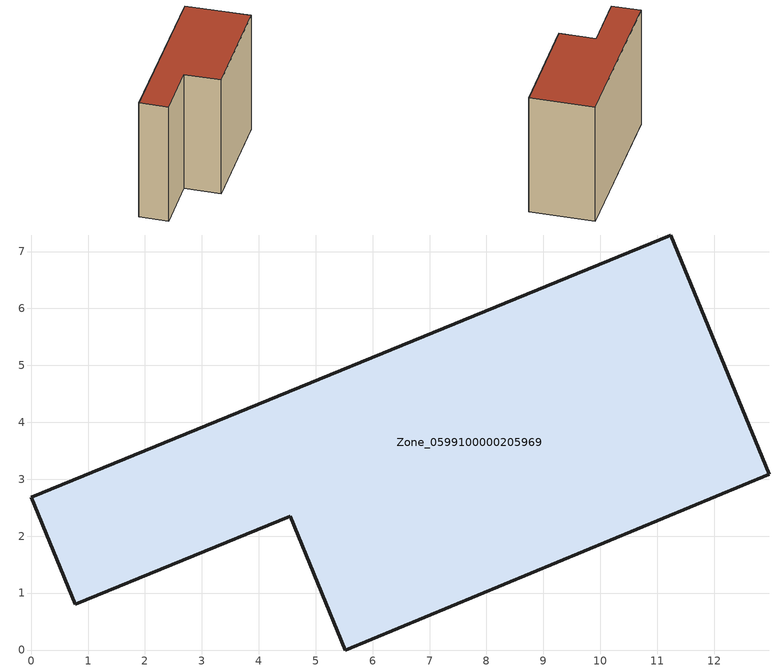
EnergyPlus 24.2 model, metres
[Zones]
Zone_0599100000205969
 floor ground (C_G): 0.78,0.8 0,2.68 11.24,7.29 12.97,3.09 5.52,0 4.55,2.35 z0
 wall outside (C_F): 12.97,3.09 11.24,7.29 0,2.68 0.78,0.8 4.55,2.35 5.52,0 12.97,3.09 z0:9.04
 roof outside (C_R): 0,2.68 0.78,0.8 4.55,2.35 5.52,0 12.97,3.09 11.24,7.29 z9.04
[BUILDING]
Pand.0599100000205969: North Axis=0; Terrain=City; Loads Convergence Tolerance Value=0.04; Temperature Convergence Tolerance Value=0.4; Solar Distribution=FullExterior; Maximum Number of Warmup Days=25; Minimum Number of Warmup Days=1
[Site:Location]
Rotterdam.The.Hague.AP_ZH_NLD Design_Conditions: Latitude=51.96; Longitude=4.45; Time Zone=1; Elevation=-4.5
[SITE:GROUNDTEMPERATURE:BUILDINGSURFACE]
18, 18, 18, 18, 18, 18, 18, 18, 18, 18, 18, 18
[MATERIAL] Thermal Absorptance=0.9; Solar Absorptance=0.7; Visible Absorptance=0.7
Name | Roughness | Thickness | Conductivity | Density | Specific Heat
G.TI.1946 | MediumSmooth | 0.15 | 1 | 540 | 1210
F.TI.1946 | Rough | 0.3 | 0.857143 | 1920 | 840
R.TI.1946 | MediumRough | 0.2 | 0.1 | 1500 | 1000
[CONSTRUCTION]
C_G: G.TI.1946
C_F: F.TI.1946
C_R: R.TI.1946
[ZONE]
Zone_0599100000205969: Type=1; Multiplier=1; Ceiling Height=Autocalculate; Volume=Autocalculate; Floor Area=autocalculate; Part of Total Floor Area=Yes
[ZONEINFILTRATION:DESIGNFLOWRATE]
Infil_Zone_0599100000205969: Zone or ZoneList or Space or SpaceList=Zone_0599100000205969; Schedule=AlwaysOn; Design Flow Rate Calculation Method=Flow/Area; Flow Rate per Floor Area=0.003; Constant Term Coefficient=1; Temperature Term Coefficient=0; Velocity Term Coefficient=0; Velocity Squared Term Coefficient=0
[HVACTEMPLATE:ZONE:IDEALLOADSAIRSYSTEM]
Zone_0599100000205969: Maximum Heating Supply Air Temperature=50; Minimum Cooling Supply Air Temperature=13; Maximum Heating Supply Air Humidity Ratio=0.0156; Minimum Cooling Supply Air Humidity Ratio=0.0077; Heating Limit=NoLimit; Cooling Limit=NoLimit; Dehumidification Control Type=ConstantSensibleHeatRatio; Cooling Sensible Heat Ratio=0.7; Dehumidification Setpoint=60; Humidification Control Type=None; Humidification Setpoint=30; Outdoor Air Method=None; Outdoor Air Flow Rate per Person=0.00944; Outdoor Air Flow Rate per Zone Floor Area=0; Outdoor Air Flow Rate per Zone=0; Demand Controlled Ventilation Type=None; Outdoor Air Economizer Type=NoEconomizer; Heat Recovery Type=None; Sensible Heat Recovery Effectiveness=0.7; Latent Heat Recovery Effectiveness=0.65
[ZONECONTROL:THERMOSTAT]
ThermostatControl_Zone_0599100000205969: Zone or ZoneList=Zone_0599100000205969; Control Type Schedule=DualSetpointControlType; Control 1=Thermostat_Zone_0599100000205969; Temperature Difference Between Cutout And Setpoint=0
[THERMOSTATSETPOINT:DUALSETPOINT]
Thermostat_Zone_0599100000205969: Heating Setpoint Temperature Schedule=HeatingSetpoint_Zone_0599100000205969; Cooling Setpoint Temperature Schedule=CoolingSetpoint_Zone_0599100000205969
[SCHEDULE:COMPACT]
HeatingSetpoint_Zone_0599100000205969: Through: 12/31, For: AllDays, Until: 24:00, 21
CoolingSetpoint_Zone_0599100000205969: Through: 12/31, For: AllDays, Until: 24:00, 24
DualSetpointControlType: Through: 12/31, For: AllDays, Until: 24:00, 4
AlwaysOn: Through: 12/31, For: AllDays, Until: 24:00, 1
